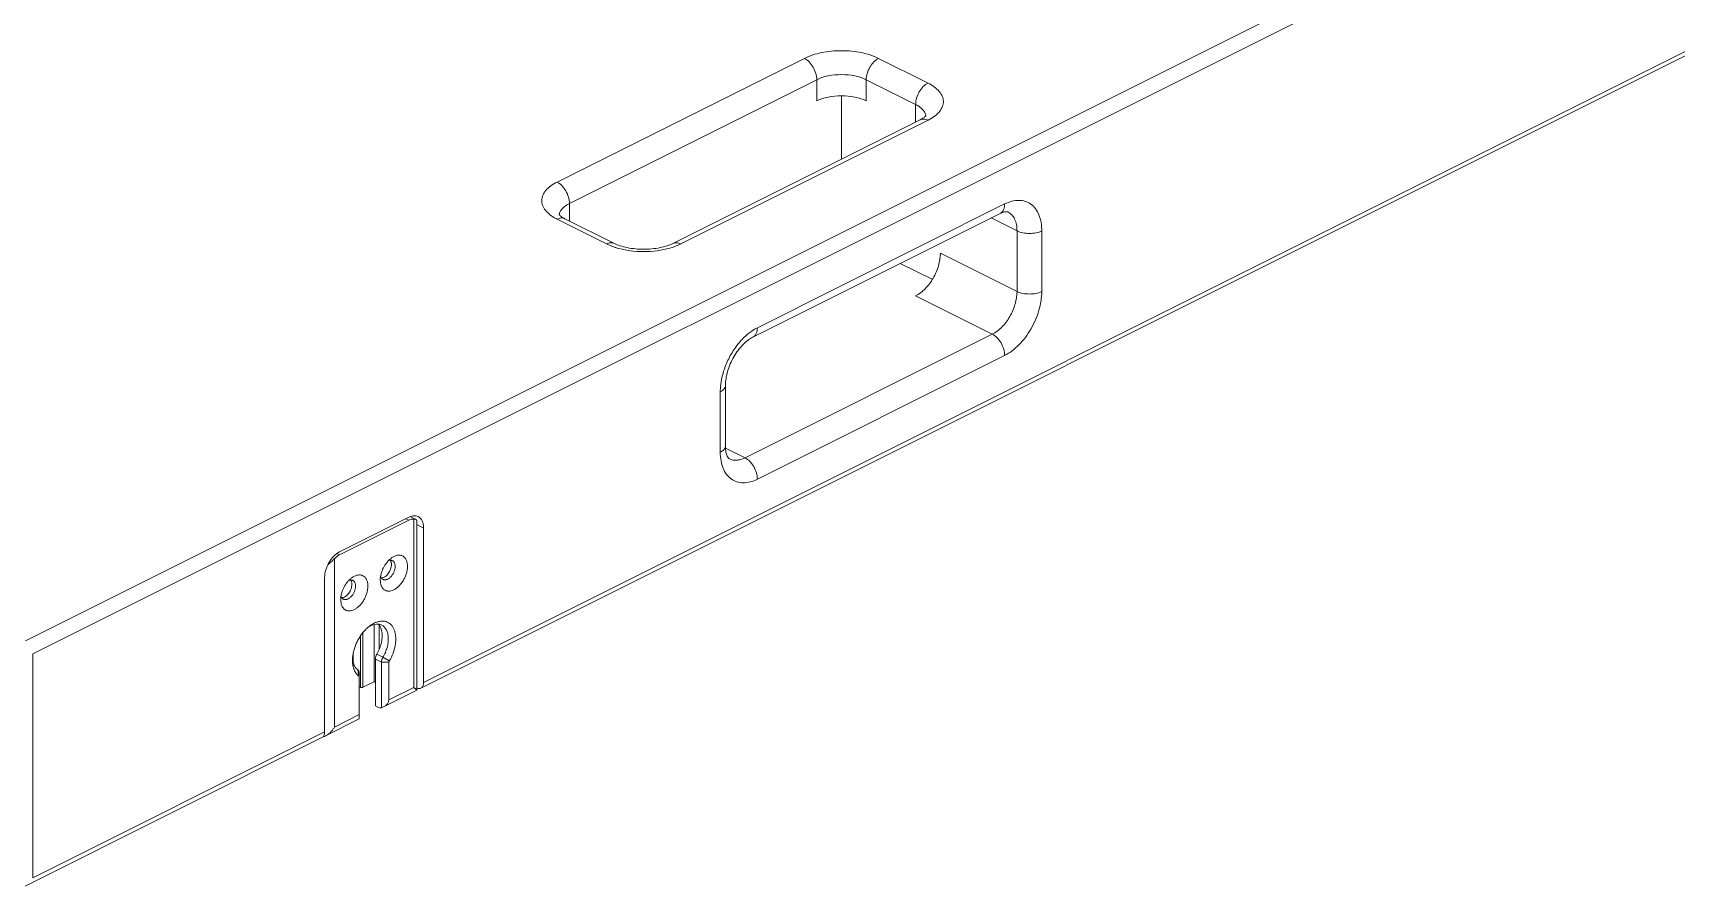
# Model space of a CAD drawing. Header units: millimetres. Extents: x 1177 to 3850, y 93 to 1984.
# Drawn here: x 2958 to 3375.7, y 1458.3 to 1675.1 of the extents above; entities that cross this region are included whole.
import ezdxf

# ---------------------------------------------------------------- set-up
doc = ezdxf.new("R2010")
doc.units = ezdxf.units.MM
doc.header["$LTSCALE"] = 0.1
doc.layers.get('Defpoints').update_dxf_attribs({"lineweight": 9})

msp = doc.modelspace()

# ---------------------------------------------------------------- linework, layer by layer
at = {"layer": 'Defpoints'}
for p, q in [((3439.5, 1762.25), (2956.12, 1520.56)), ((3441.39, 1759), (2958.01, 1517.31)), ((3441.97, 1701.23), (3056.63, 1508.56)), ((3057.32, 1510), (3441.39, 1702.03)), ((3091.27, 1637.17), (3154.13, 1668.6)), ((3172.98, 1668.6), (3185.56, 1662.31)), ((3094.41, 1631.75), (3157.27, 1663.17)), ((3157.27, 1663.17), (3157.27, 1657.79)), ((3169.84, 1663.17), (3182.41, 1656.89)), ((3169.84, 1663.17), (3169.84, 1657.79)), ((3163.56, 1659.03), (3163.56, 1643)), ((3182.41, 1656.89), (3182.41, 1652.43)), ((3183.57, 1653.01), (3120.71, 1621.58)), ((3185.56, 1652.88), (3122.7, 1621.45)), ((3094.41, 1631.75), (3094.41, 1627.29)), ((3141.03, 1597.76), (3203.89, 1629.19)), ((3142.18, 1600.16), (3205.04, 1631.59)), ((3103.84, 1621.45), (3091.27, 1627.74)), ((3105.83, 1621.58), (3093.26, 1627.86)), ((3208.18, 1624.76), (3201.61, 1628.05)), ((3208.18, 1624.76), (3208.18, 1609.36)), ((3214.47, 1624.76), (3214.47, 1609.36)), ((3188.7, 1619.1), (3208.18, 1609.36)), ((3178.51, 1616.5), (3186.61, 1612.45)), ((3182.41, 1608.26), (3201.9, 1598.52)), ((3201.9, 1598.52), (3139.04, 1567.09)), ((3205.04, 1593.1), (3142.18, 1561.67)), ((3132.75, 1568.5), (3132.75, 1583.9)), ((3134.06, 1570.07), (3134.06, 1585.47)), ((3139.04, 1567.09), (3134.1, 1569.56)), ((3035.95, 1543.2), (3053.55, 1552)), ((3053.55, 1551.23), (3035.95, 1542.43)), ((3053.55, 1551.23), (3052.78, 1551.61)), ((3053.95, 1552.15), (3055.39, 1551.43)), ((3054.81, 1508.74), (3054.81, 1551.53)), ((3055.59, 1508.05), (3055.59, 1551.13)), ((3057.32, 1549.26), (3055.59, 1550.13)), ((3057.32, 1510), (3057.32, 1549.26)), ((3034.7, 1498.69), (3034.7, 1541.48)), ((3035.95, 1542.43), (3035.27, 1542.77)), ((3032.18, 1497.43), (3032.18, 1536.69)), ((3044.75, 1524.72), (3044.75, 1510.21)), ((3041.3, 1508.79), (3041.3, 1521.82)), ((3041.92, 1508.79), (3041.92, 1522.68)), ((3046.01, 1524.58), (3046.01, 1518.37)), ((2958.01, 1460.34), (2958.01, 1517.31)), ((3039.41, 1515.21), (3039.41, 1517.21)), ((3045.44, 1517.23), (3047.01, 1516.44)), ((3048.62, 1515.48), (3047.01, 1516.44)), ((3039.28, 1516.12), (3039.28, 1516.22)), ((3040.89, 1511.62), (3040.61, 1513.24)), ((3040.98, 1500.73), (3040.98, 1512.33)), ((3045.07, 1515.95), (3046.64, 1515.16)), ((3045.07, 1504.08), (3045.07, 1515.95)), ((3048.52, 1515.16), (3046.64, 1515.16)), ((3046.64, 1515.16), (3046.64, 1503.6)), ((3048.52, 1515.16), (3048.52, 1505.6)), ((3041.3, 1508.79), (3040.98, 1508.95)), ((3044.75, 1510.21), (3041.92, 1508.79)), ((3055.58, 1508.03), (3047.14, 1503.81)), ((3054.81, 1508.74), (3048.52, 1505.6)), ((3045.7, 1503.76), (3045.07, 1504.08)), ((3046.64, 1503.6), (3047.14, 1503.81)), ((3040.98, 1500.73), (3032.54, 1496.51)), ((3040.98, 1501.83), (3034.7, 1498.69)), ((2956.04, 1458.26), (3031.49, 1495.99)), ((2958.01, 1460.34), (3032.18, 1497.43))]:
    msp.add_line(p, q, dxfattribs=at)
for centre, radius, start, end in [((3182.66, 1653.73), 2.36, 7.7558, 17.6039), ((3182.75, 1653.74), 2.27, 6.1628, 7.6859), ((3179.84, 1664.32), 12.79, 296.5615, 297.6758), ((3096.97, 1639.15), 12.75, 242.1827, 243.4395), ((3149.08, 1587.27), 14.64, 127.0441, 129.5293), ((3047.26, 1520.14), 5.54, 111.4342, 112.1191), ((3048.86, 1517.46), 8.67, 126.9023, 130.1913), ((3046.43, 1519.19), 5.83, 118.0702, 122.9564), ((3047.86, 1515.59), 8.61, 176.0914, 179.9843), ((3056.26, 1510.22), 1.78, 248.1263, 254.0271)]:
    msp.add_arc(centre, radius, start, end, dxfattribs=at)
msp.add_ellipse((3044.75, 1505.6), major_axis=(3.77, 0), ratio=0.612372, start_param=-0.886076, end_param=0, dxfattribs=at)
for points, knots in [([(3154.13, 1668.6), (3155.49, 1669.28), (3158.61, 1670.25), (3163.56, 1670.71), (3168.5, 1670.25), (3171.62, 1669.28), (3172.98, 1668.6)], [0, 0, 0, 0, 0.235382, 0.5, 0.764618, 1, 1, 1, 1]), ([(3154.13, 1668.6), (3154.57, 1668.37), (3155.43, 1667.7), (3156.41, 1666.38), (3157.08, 1664.83), (3157.27, 1663.71), (3157.27, 1663.17)], [0, 0, 0, 0, 0.229704, 0.488217, 0.753177, 1, 1, 1, 1]), ([(3172.98, 1668.6), (3172.54, 1668.37), (3171.68, 1667.7), (3170.7, 1666.38), (3170.03, 1664.83), (3169.84, 1663.71), (3169.84, 1663.17)], [0, 0, 0, 0, 0.229704, 0.488217, 0.753177, 1, 1, 1, 1]), ([(3157.27, 1663.17), (3158.18, 1663.63), (3160.26, 1664.27), (3163.56, 1664.58), (3166.85, 1664.27), (3168.93, 1663.63), (3169.84, 1663.17)], [0, 0, 0, 0, 0.235399, 0.5, 0.764601, 1, 1, 1, 1]), ([(3169.84, 1657.79), (3168.93, 1658.24), (3166.85, 1658.89), (3163.56, 1659.19), (3160.26, 1658.89), (3158.18, 1658.24), (3157.27, 1657.79)], [0, 0, 0, 0, 0.235399, 0.5, 0.764601, 1, 1, 1, 1]), ([(3185.56, 1662.31), (3185.11, 1662.09), (3184.25, 1661.42), (3183.27, 1660.09), (3182.6, 1658.54), (3182.41, 1657.43), (3182.41, 1656.89)], [0, 0, 0, 0, 0.229704, 0.488217, 0.753177, 1, 1, 1, 1]), ([(3185.56, 1662.31), (3186.13, 1662.02), (3187.16, 1661.41), (3188.42, 1660.29), (3189.24, 1659.03), (3189.55, 1657.68), (3189.31, 1656.32), (3188.54, 1655.05), (3187.34, 1653.91), (3186.33, 1653.29), (3185.78, 1652.99)], [0, 0, 0, 0, 0.152014, 0.284541, 0.399547, 0.503599, 0.606959, 0.720171, 0.850333, 1, 1, 1, 1]), ([(3182.41, 1656.89), (3182.73, 1656.73), (3183.74, 1656.15), (3184.66, 1655.23), (3184.91, 1654.44)], [0, 0, 0, 0, 0.296167, 1, 1, 1, 1]), ([(3185.07, 1654.06), (3185.07, 1654.08), (3185.08, 1654.09), (3185.09, 1654.12), (3185.05, 1654.06), (3185.01, 1654.02), (3184.87, 1653.86), (3184.67, 1653.69), (3184.38, 1653.47), (3184, 1653.24), (3183.72, 1653.08), (3183.57, 1653.01)], [0, 0, 0, 0, 0.028935, 0.03064, 0.038438, 0.086133, 0.182069, 0.324862, 0.510728, 0.736699, 1, 1, 1, 1]), ([(3185.56, 1652.88), (3185.23, 1653.04), (3184.56, 1653.27), (3183.85, 1653.15), (3183.57, 1653.01)], [0, 0, 0, 0, 0.536339, 1, 1, 1, 1]), ([(3091.02, 1627.87), (3090.47, 1628.16), (3089.47, 1628.78), (3088.27, 1629.92), (3087.51, 1631.19), (3087.27, 1632.55), (3087.59, 1633.89), (3088.41, 1635.15), (3089.67, 1636.27), (3090.7, 1636.88), (3091.27, 1637.17)], [0, 0, 0, 0, 0.149466, 0.279456, 0.392577, 0.495948, 0.600096, 0.715235, 0.847888, 1, 1, 1, 1]), ([(3091.27, 1637.17), (3091.72, 1636.94), (3092.57, 1636.27), (3093.55, 1634.95), (3094.23, 1633.4), (3094.41, 1632.28), (3094.41, 1631.75)], [0, 0, 0, 0, 0.229704, 0.488217, 0.753177, 1, 1, 1, 1]), ([(3091.92, 1629.3), (3091.99, 1629.54), (3092.3, 1630.16), (3093.15, 1631.02), (3093.95, 1631.52), (3094.41, 1631.75)], [0, 0, 0, 0, 0.21038, 0.571686, 1, 1, 1, 1]), ([(3204.89, 1630.48), (3204.8, 1630.2), (3204.56, 1629.68), (3204.12, 1629.3), (3203.89, 1629.19)], [0, 0, 0, 0, 0.527493, 1, 1, 1, 1]), ([(3203.89, 1629.19), (3204.16, 1629.32), (3204.64, 1629.52), (3205.32, 1629.66), (3205.72, 1629.64), (3205.87, 1629.56)], [0, 0, 0, 0, 0.448121, 0.745613, 1, 1, 1, 1]), ([(3205.04, 1631.59), (3205.04, 1631.49), (3205.03, 1631.12), (3204.97, 1630.74), (3204.89, 1630.48)], [0, 0, 0, 0, 0.263505, 1, 1, 1, 1]), ([(3205.04, 1631.59), (3205.63, 1631.88), (3206.8, 1632.34), (3208.6, 1632.6), (3210.29, 1632.35), (3211.78, 1631.6), (3212.98, 1630.39), (3213.84, 1628.79), (3214.37, 1626.86), (3214.47, 1625.48), (3214.47, 1624.76)], [0, 0, 0, 0, 0.134862, 0.257212, 0.370306, 0.480083, 0.593375, 0.715935, 0.851258, 1, 1, 1, 1]), ([(3205.87, 1629.56), (3206.24, 1629.38), (3206.92, 1628.86), (3207.66, 1627.73), (3208.1, 1626.33), (3208.18, 1625.3), (3208.18, 1624.76)], [0, 0, 0, 0, 0.217166, 0.450361, 0.71044, 1, 1, 1, 1]), ([(3091.27, 1627.74), (3091.6, 1627.9), (3092.26, 1628.12), (3092.97, 1628.01), (3093.26, 1627.86)], [0, 0, 0, 0, 0.536339, 1, 1, 1, 1]), ([(3093.26, 1627.86), (3092.87, 1628.06), (3092.37, 1628.34), (3091.91, 1628.76), (3091.78, 1628.9), (3091.75, 1628.95)], [0, 0, 0, 0, 0.694894, 0.901482, 1, 1, 1, 1]), ([(3103.84, 1621.45), (3104.17, 1621.62), (3104.83, 1621.84), (3105.54, 1621.72), (3105.83, 1621.58)], [0, 0, 0, 0, 0.536339, 1, 1, 1, 1]), ([(3106.57, 1620.4), (3106.33, 1620.47), (3105.4, 1620.76), (3104.48, 1621.13), (3103.84, 1621.45)], [0, 0, 0, 0, 0.262269, 1, 1, 1, 1]), ([(3120.71, 1621.58), (3120.24, 1621.34), (3119.16, 1620.92), (3116.69, 1620.28), (3113.27, 1619.97), (3109.84, 1620.28), (3107.37, 1620.92), (3106.3, 1621.34), (3105.83, 1621.58)], [0, 0, 0, 0, 0.103651, 0.225951, 0.49999, 0.774037, 0.896342, 1, 1, 1, 1]), ([(3122.7, 1621.45), (3122.49, 1621.35), (3121.6, 1620.93), (3120.68, 1620.61), (3119.96, 1620.4)], [0, 0, 0, 0, 0.237261, 1, 1, 1, 1]), ([(3122.7, 1621.45), (3122.37, 1621.62), (3121.7, 1621.84), (3120.99, 1621.72), (3120.71, 1621.58)], [0, 0, 0, 0, 0.536339, 1, 1, 1, 1]), ([(3214.47, 1624.76), (3214.02, 1624.53), (3212.98, 1624.21), (3211.33, 1624.05), (3209.68, 1624.21), (3208.64, 1624.53), (3208.18, 1624.76)], [0, 0, 0, 0, 0.235399, 0.5, 0.764601, 1, 1, 1, 1]), ([(3119.96, 1620.4), (3118.91, 1620.09), (3116.69, 1619.64), (3113.27, 1619.42), (3109.85, 1619.64), (3107.63, 1620.09), (3106.57, 1620.4)], [0, 0, 0, 0, 0.243476, 0.5, 0.756524, 1, 1, 1, 1]), ([(3182.41, 1608.26), (3183.31, 1608.71), (3185.01, 1610.04), (3186.99, 1612.7), (3188.33, 1615.8), (3188.7, 1618.03), (3188.7, 1619.1)], [0, 0, 0, 0, 0.229704, 0.488217, 0.753177, 1, 1, 1, 1]), ([(3208.18, 1609.36), (3208.18, 1608.29), (3207.81, 1606.06), (3206.47, 1602.95), (3204.5, 1600.3), (3202.79, 1598.96), (3201.9, 1598.52)], [0, 0, 0, 0, 0.246823, 0.511783, 0.770296, 1, 1, 1, 1]), ([(3214.47, 1609.36), (3214.47, 1607.75), (3213.91, 1604.4), (3211.9, 1599.75), (3208.94, 1595.77), (3206.38, 1593.77), (3205.04, 1593.1)], [0, 0, 0, 0, 0.246805, 0.511785, 0.770313, 1, 1, 1, 1]), ([(3214.47, 1609.36), (3214.02, 1609.13), (3212.98, 1608.81), (3211.33, 1608.66), (3209.68, 1608.81), (3208.64, 1609.13), (3208.18, 1609.36)], [0, 0, 0, 0, 0.235399, 0.5, 0.764601, 1, 1, 1, 1]), ([(3140.26, 1598.96), (3140.42, 1599.08), (3141.03, 1599.52), (3141.68, 1599.91), (3142.18, 1600.16)], [0, 0, 0, 0, 0.259043, 1, 1, 1, 1]), ([(3142.18, 1600.16), (3142.18, 1599.89), (3142.14, 1599.38), (3141.92, 1598.67), (3141.55, 1598.11), (3141.21, 1597.85), (3141.03, 1597.76)], [0, 0, 0, 0, 0.28956, 0.549639, 0.782834, 1, 1, 1, 1]), ([(3133.07, 1587.02), (3133.29, 1588.13), (3133.94, 1590.35), (3135.43, 1593.47), (3137.36, 1596.28), (3138.93, 1597.88), (3139.76, 1598.56)], [0, 0, 0, 0, 0.25068, 0.50812, 0.76134, 1, 1, 1, 1]), ([(3134.06, 1585.47), (3134.06, 1586.67), (3134.5, 1589.22), (3136.04, 1592.79), (3137.98, 1595.42), (3139.73, 1596.98), (3140.61, 1597.55), (3141.03, 1597.76)], [0, 0, 0, 0, 0.244767, 0.521628, 0.787866, 0.9036, 1, 1, 1, 1]), ([(3205.04, 1593.1), (3205.04, 1593.63), (3204.86, 1594.75), (3204.19, 1596.3), (3203.2, 1597.63), (3202.35, 1598.29), (3201.9, 1598.52)], [0, 0, 0, 0, 0.246823, 0.511783, 0.770296, 1, 1, 1, 1]), ([(3132.75, 1583.9), (3132.75, 1584.15), (3132.78, 1585.2), (3132.92, 1586.24), (3133.07, 1587.02)], [0, 0, 0, 0, 0.241284, 1, 1, 1, 1]), ([(3132.75, 1583.9), (3132.95, 1584), (3133.3, 1584.2), (3133.72, 1584.58), (3133.99, 1585.01), (3134.06, 1585.32), (3134.06, 1585.47)], [0, 0, 0, 0, 0.302291, 0.565549, 0.793458, 1, 1, 1, 1]), ([(3132.75, 1568.5), (3132.95, 1568.6), (3133.3, 1568.81), (3133.72, 1569.19), (3133.99, 1569.61), (3134.06, 1569.93), (3134.06, 1570.07)], [0, 0, 0, 0, 0.302291, 0.565549, 0.793458, 1, 1, 1, 1]), ([(3142.18, 1561.67), (3141.6, 1561.37), (3140.42, 1560.92), (3138.62, 1560.66), (3136.93, 1560.91), (3135.45, 1561.66), (3134.25, 1562.87), (3133.38, 1564.47), (3132.86, 1566.39), (3132.75, 1567.78), (3132.75, 1568.5)], [0, 0, 0, 0, 0.134862, 0.257212, 0.370306, 0.480083, 0.593375, 0.715935, 0.851258, 1, 1, 1, 1]), ([(3135.07, 1566.84), (3134.99, 1566.87), (3134.77, 1567.06), (3134.43, 1567.63), (3134.12, 1568.67), (3134.06, 1569.55), (3134.06, 1570.07)], [0, 0, 0, 0, 0.073316, 0.243728, 0.555195, 1, 1, 1, 1]), ([(3139.04, 1567.09), (3138.7, 1566.92), (3138.01, 1566.64), (3136.96, 1566.44), (3135.96, 1566.49), (3135.34, 1566.7), (3135.07, 1566.84)], [0, 0, 0, 0, 0.27889, 0.535361, 0.772947, 1, 1, 1, 1]), ([(3142.18, 1561.67), (3142.18, 1562.21), (3142, 1563.32), (3141.33, 1564.87), (3140.34, 1566.2), (3139.49, 1566.87), (3139.04, 1567.09)], [0, 0, 0, 0, 0.246823, 0.511783, 0.770296, 1, 1, 1, 1]), ([(3055, 1552.37), (3054.88, 1552.37), (3054.38, 1552.34), (3053.9, 1552.17), (3053.55, 1552)], [0, 0, 0, 0, 0.233031, 1, 1, 1, 1]), ([(3054.81, 1551.53), (3054.6, 1551.54), (3054.17, 1551.49), (3053.76, 1551.33), (3053.55, 1551.23)], [0, 0, 0, 0, 0.474407, 1, 1, 1, 1]), ([(3055.39, 1551.43), (3055.36, 1551.44), (3055.28, 1551.47), (3055.15, 1551.5), (3054.99, 1551.52), (3054.87, 1551.53), (3054.81, 1551.53)], [0, 0, 0, 0, 0.190643, 0.417849, 0.686895, 1, 1, 1, 1]), ([(3055.94, 1552.15), (3055.87, 1552.18), (3055.57, 1552.31), (3055.24, 1552.36), (3055, 1552.37)], [0, 0, 0, 0, 0.245557, 1, 1, 1, 1]), ([(3055.59, 1551.13), (3055.59, 1551.16), (3055.58, 1551.22), (3055.55, 1551.3), (3055.48, 1551.37), (3055.43, 1551.41), (3055.39, 1551.43)], [0, 0, 0, 0, 0.239823, 0.471372, 0.716781, 1, 1, 1, 1]), ([(3057.32, 1549.26), (3057.32, 1549.59), (3057.27, 1550.21), (3057.01, 1551.05), (3056.57, 1551.73), (3056.16, 1552.04), (3055.94, 1552.15)], [0, 0, 0, 0, 0.289754, 0.549583, 0.782848, 1, 1, 1, 1]), ([(3035.95, 1543.2), (3035.42, 1542.93), (3034.39, 1542.13), (3033.21, 1540.53), (3032.4, 1538.67), (3032.18, 1537.34), (3032.18, 1536.69)], [0, 0, 0, 0, 0.229676, 0.488215, 0.753207, 1, 1, 1, 1]), ([(3034.7, 1541.48), (3034.56, 1541.34), (3034.28, 1541.06), (3033.7, 1540.53), (3033.26, 1540.14), (3032.97, 1539.88)], [0, 0, 0, 0, 0.246066, 0.500314, 1, 1, 1, 1]), ([(3035.95, 1542.43), (3035.73, 1542.31), (3035.28, 1542.03), (3034.89, 1541.67), (3034.7, 1541.48)], [0, 0, 0, 0, 0.479186, 1, 1, 1, 1]), ([(3046.32, 1536.06), (3046.32, 1536.31), (3046.36, 1536.83), (3046.51, 1537.6), (3046.76, 1538.38), (3047.09, 1539.14), (3047.5, 1539.86), (3047.98, 1540.52), (3048.5, 1541.11), (3048.89, 1541.45), (3049.09, 1541.6)], [0, 0, 0, 0, 0.117243, 0.240994, 0.369309, 0.5, 0.630689, 0.75901, 0.882749, 1, 1, 1, 1]), ([(3049.09, 1541.6), (3049.33, 1541.77), (3049.7, 1542.01), (3050.22, 1542.22), (3050.6, 1542.33), (3050.97, 1542.37), (3051.32, 1542.36), (3051.66, 1542.3), (3051.97, 1542.18), (3052.26, 1542), (3052.51, 1541.77), (3052.73, 1541.49), (3052.98, 1541.05), (3053.19, 1540.38), (3053.24, 1539.82), (3053.24, 1539.52)], [0, 0, 0, 0, 0.144612, 0.211412, 0.27455, 0.334338, 0.391316, 0.446257, 0.500124, 0.553991, 0.608933, 0.665912, 0.725701, 0.855382, 1, 1, 1, 1]), ([(3039.03, 1536.57), (3039.27, 1536.75), (3039.64, 1536.98), (3040.17, 1537.19), (3040.54, 1537.3), (3040.91, 1537.34), (3041.27, 1537.33), (3041.6, 1537.27), (3041.92, 1537.15), (3042.2, 1536.97), (3042.46, 1536.74), (3042.68, 1536.46), (3042.93, 1536.02), (3043.13, 1535.36), (3043.18, 1534.79), (3043.18, 1534.49)], [0, 0, 0, 0, 0.144612, 0.211412, 0.27455, 0.334338, 0.391316, 0.446257, 0.500124, 0.553991, 0.608933, 0.665912, 0.725701, 0.855382, 1, 1, 1, 1]), ([(3053.24, 1539.52), (3053.24, 1539.23), (3053.19, 1538.64), (3052.99, 1537.75), (3052.67, 1536.87), (3052.24, 1536.02), (3051.72, 1535.23), (3051.13, 1534.54), (3050.49, 1533.97), (3049.81, 1533.55), (3049.14, 1533.28), (3048.57, 1533.2), (3048.15, 1533.24), (3047.86, 1533.3), (3047.58, 1533.42), (3047.33, 1533.57), (3047.1, 1533.77), (3046.83, 1534.09), (3046.55, 1534.59), (3046.36, 1535.29), (3046.32, 1535.8), (3046.32, 1536.06)], [0, 0, 0, 0, 0.068684, 0.141534, 0.217028, 0.293412, 0.36886, 0.441621, 0.510182, 0.573445, 0.630935, 0.683047, 0.707566, 0.731385, 0.754843, 0.778311, 0.802158, 0.826721, 0.878956, 0.936593, 1, 1, 1, 1]), ([(3046.61, 1536.56), (3046.76, 1536.56), (3047.08, 1536.64), (3047.53, 1536.87), (3047.97, 1537.23), (3048.36, 1537.69), (3048.7, 1538.23), (3048.95, 1538.81), (3049.11, 1539.4), (3049.15, 1539.8), (3049.15, 1539.99)], [0, 0, 0, 0, 0.097682, 0.207953, 0.330561, 0.462881, 0.600811, 0.739513, 0.874037, 1, 1, 1, 1]), ([(3050.1, 1539.52), (3050.1, 1539.29), (3050.04, 1538.82), (3049.82, 1538.13), (3049.48, 1537.47), (3049.05, 1536.89), (3048.55, 1536.45), (3048.09, 1536.19), (3047.73, 1536.1), (3047.48, 1536.08), (3047.24, 1536.11), (3047.09, 1536.16), (3047.02, 1536.19)], [0, 0, 0, 0, 0.132575, 0.274764, 0.420021, 0.561218, 0.691962, 0.807941, 0.860208, 0.909026, 0.955225, 1, 1, 1, 1]), ([(3048.38, 1540.96), (3048.42, 1540.98), (3048.58, 1541.03), (3048.74, 1541.07), (3048.86, 1541.07)], [0, 0, 0, 0, 0.263024, 1, 1, 1, 1]), ([(3048.86, 1541.07), (3048.96, 1541.08), (3049.14, 1541.06), (3049.32, 1541), (3049.4, 1540.96)], [0, 0, 0, 0, 0.510563, 1, 1, 1, 1]), ([(3049.15, 1539.99), (3049.15, 1540.1), (3049.14, 1540.3), (3049.07, 1540.67), (3048.97, 1540.92), (3048.87, 1541.07)], [0, 0, 0, 0, 0.27614, 0.535165, 1, 1, 1, 1]), ([(3049.4, 1540.96), (3049.46, 1540.94), (3049.56, 1540.87), (3049.75, 1540.7), (3049.94, 1540.41), (3050.07, 1539.99), (3050.1, 1539.68), (3050.1, 1539.52)], [0, 0, 0, 0, 0.107835, 0.21782, 0.450881, 0.710507, 1, 1, 1, 1]), ([(3036.27, 1531.04), (3036.27, 1531.29), (3036.3, 1531.8), (3036.46, 1532.57), (3036.7, 1533.35), (3037.03, 1534.11), (3037.44, 1534.83), (3037.92, 1535.5), (3038.45, 1536.08), (3038.83, 1536.42), (3039.03, 1536.57)], [0, 0, 0, 0, 0.117243, 0.240994, 0.369309, 0.5, 0.630689, 0.75901, 0.882749, 1, 1, 1, 1]), ([(3043.18, 1534.49), (3043.18, 1534.21), (3043.13, 1533.61), (3042.93, 1532.72), (3042.61, 1531.84), (3042.19, 1530.99), (3041.67, 1530.2), (3041.07, 1529.51), (3040.43, 1528.94), (3039.76, 1528.52), (3039.08, 1528.25), (3038.52, 1528.17), (3038.1, 1528.21), (3037.8, 1528.28), (3037.53, 1528.39), (3037.27, 1528.54), (3037.04, 1528.74), (3036.77, 1529.06), (3036.5, 1529.56), (3036.31, 1530.26), (3036.27, 1530.77), (3036.27, 1531.04)], [0, 0, 0, 0, 0.068684, 0.141534, 0.217028, 0.293412, 0.36886, 0.441621, 0.510182, 0.573445, 0.630935, 0.683047, 0.707566, 0.731385, 0.754843, 0.778311, 0.802158, 0.826721, 0.878956, 0.936593, 1, 1, 1, 1]), ([(3036.56, 1531.53), (3036.71, 1531.54), (3037.02, 1531.61), (3037.48, 1531.85), (3037.91, 1532.2), (3038.31, 1532.66), (3038.64, 1533.2), (3038.89, 1533.78), (3039.06, 1534.37), (3039.1, 1534.77), (3039.1, 1534.96)], [0, 0, 0, 0, 0.097682, 0.207953, 0.330561, 0.462881, 0.600811, 0.739513, 0.874037, 1, 1, 1, 1]), ([(3040.04, 1534.49), (3040.04, 1534.26), (3039.98, 1533.79), (3039.76, 1533.1), (3039.43, 1532.44), (3038.99, 1531.87), (3038.49, 1531.42), (3038.03, 1531.17), (3037.67, 1531.07), (3037.42, 1531.05), (3037.18, 1531.08), (3037.03, 1531.13), (3036.96, 1531.16)], [0, 0, 0, 0, 0.132575, 0.274764, 0.420021, 0.561218, 0.691962, 0.807941, 0.860208, 0.909026, 0.955225, 1, 1, 1, 1]), ([(3038.32, 1535.93), (3038.36, 1535.95), (3038.52, 1536.01), (3038.68, 1536.04), (3038.81, 1536.04)], [0, 0, 0, 0, 0.263024, 1, 1, 1, 1]), ([(3038.81, 1536.04), (3038.9, 1536.05), (3039.09, 1536.04), (3039.26, 1535.98), (3039.35, 1535.94)], [0, 0, 0, 0, 0.510563, 1, 1, 1, 1]), ([(3039.1, 1534.96), (3039.1, 1535.07), (3039.08, 1535.27), (3039.02, 1535.64), (3038.91, 1535.9), (3038.81, 1536.04)], [0, 0, 0, 0, 0.27614, 0.535165, 1, 1, 1, 1]), ([(3039.35, 1535.94), (3039.4, 1535.91), (3039.5, 1535.84), (3039.69, 1535.67), (3039.88, 1535.39), (3040.01, 1534.96), (3040.04, 1534.66), (3040.04, 1534.49)], [0, 0, 0, 0, 0.107835, 0.21782, 0.450881, 0.710507, 1, 1, 1, 1]), ([(3046.61, 1536.56), (3046.59, 1536.59), (3046.5, 1536.73), (3046.44, 1536.89), (3046.4, 1537.01)], [0, 0, 0, 0, 0.238359, 1, 1, 1, 1]), ([(3047.02, 1536.19), (3046.94, 1536.23), (3046.78, 1536.34), (3046.66, 1536.48), (3046.61, 1536.56)], [0, 0, 0, 0, 0.489447, 1, 1, 1, 1]), ([(3036.55, 1531.53), (3036.53, 1531.56), (3036.44, 1531.71), (3036.38, 1531.86), (3036.35, 1531.99)], [0, 0, 0, 0, 0.238359, 1, 1, 1, 1]), ([(3036.96, 1531.16), (3036.88, 1531.21), (3036.72, 1531.31), (3036.6, 1531.45), (3036.55, 1531.53)], [0, 0, 0, 0, 0.489447, 1, 1, 1, 1]), ([(3043.65, 1524.39), (3043.78, 1524.48), (3044.25, 1524.82), (3044.77, 1525.11), (3045.17, 1525.27)], [0, 0, 0, 0, 0.262343, 1, 1, 1, 1]), ([(3043.69, 1524.33), (3043.95, 1524.47), (3044.47, 1524.69), (3045.26, 1524.86), (3046.02, 1524.83), (3046.48, 1524.68), (3046.69, 1524.58)], [0, 0, 0, 0, 0.280687, 0.53723, 0.774185, 1, 1, 1, 1]), ([(3045.23, 1525.29), (3045.48, 1525.39), (3045.98, 1525.55), (3046.74, 1525.64), (3047.45, 1525.59), (3048.12, 1525.38), (3048.71, 1525.03), (3049.22, 1524.54), (3049.64, 1523.93), (3049.95, 1523.2), (3050.16, 1522.38), (3050.26, 1521.48), (3050.25, 1520.52), (3050.13, 1519.52), (3049.9, 1518.49), (3049.46, 1517.11), (3048.99, 1516.12), (3048.62, 1515.48)], [0, 0, 0, 0, 0.058031, 0.112119, 0.163085, 0.212178, 0.260945, 0.31099, 0.363703, 0.420084, 0.480688, 0.545656, 0.614788, 0.687608, 0.763436, 0.841427, 1, 1, 1, 1]), ([(3046.76, 1522.51), (3046.74, 1522.74), (3046.67, 1523.19), (3046.48, 1523.81), (3046.21, 1524.36), (3045.97, 1524.68), (3045.84, 1524.82)], [0, 0, 0, 0, 0.275696, 0.533281, 0.773822, 1, 1, 1, 1]), ([(3039.27, 1516.18), (3039.3, 1516.54), (3039.39, 1517.27), (3039.65, 1518.36), (3040.02, 1519.46), (3040.5, 1520.52), (3041.07, 1521.54), (3041.73, 1522.49), (3042.46, 1523.34), (3042.99, 1523.85), (3043.26, 1524.08)], [0, 0, 0, 0, 0.11913, 0.243347, 0.371081, 0.500578, 0.629999, 0.757505, 0.881356, 1, 1, 1, 1]), ([(3045.44, 1517.23), (3045.69, 1517.65), (3046.12, 1518.52), (3046.57, 1519.87), (3046.8, 1521.21), (3046.81, 1522.09), (3046.76, 1522.51)], [0, 0, 0, 0, 0.264271, 0.524051, 0.771446, 1, 1, 1, 1]), ([(3046.69, 1524.58), (3046.82, 1524.52), (3047.06, 1524.37), (3047.38, 1524.09), (3047.66, 1523.75), (3047.98, 1523.21), (3048.26, 1522.41), (3048.4, 1521.32), (3048.33, 1520.13), (3048.08, 1518.88), (3047.64, 1517.63), (3047.24, 1516.83), (3047.01, 1516.44)], [0, 0, 0, 0, 0.046283, 0.093395, 0.142088, 0.192979, 0.302789, 0.424718, 0.558137, 0.700803, 0.849389, 1, 1, 1, 1]), ([(3045.07, 1515.95), (3045.07, 1516.16), (3045.14, 1516.61), (3045.32, 1517.03), (3045.44, 1517.23)], [0, 0, 0, 0, 0.482268, 1, 1, 1, 1]), ([(3047.01, 1516.44), (3046.9, 1516.24), (3046.71, 1515.83), (3046.64, 1515.38), (3046.64, 1515.16)], [0, 0, 0, 0, 0.517732, 1, 1, 1, 1]), ([(3040.89, 1511.62), (3040.76, 1511.71), (3040.51, 1511.92), (3040.06, 1512.43), (3039.62, 1513.23), (3039.32, 1514.35), (3039.25, 1515.17), (3039.25, 1515.59)], [0, 0, 0, 0, 0.107518, 0.218291, 0.453752, 0.713745, 1, 1, 1, 1]), ([(3039.32, 1515.59), (3039.32, 1515.64), (3039.29, 1515.83), (3039.27, 1516.02), (3039.26, 1516.17)], [0, 0, 0, 0, 0.245252, 1, 1, 1, 1]), ([(3040.61, 1513.24), (3040.44, 1513.36), (3040.12, 1513.65), (3039.75, 1514.2), (3039.47, 1514.86), (3039.36, 1515.34), (3039.32, 1515.59)], [0, 0, 0, 0, 0.226142, 0.465105, 0.722105, 1, 1, 1, 1]), ([(3040.98, 1512.33), (3040.98, 1512.43), (3040.97, 1512.62), (3040.9, 1512.87), (3040.78, 1513.09), (3040.67, 1513.2), (3040.61, 1513.24)], [0, 0, 0, 0, 0.286436, 0.54659, 0.782208, 1, 1, 1, 1]), ([(3048.62, 1515.48), (3048.59, 1515.43), (3048.54, 1515.33), (3048.52, 1515.22), (3048.52, 1515.16)], [0, 0, 0, 0, 0.517734, 1, 1, 1, 1]), ([(3040.98, 1511.39), (3040.98, 1511.41), (3040.98, 1511.46), (3040.96, 1511.52), (3040.93, 1511.58), (3040.9, 1511.61), (3040.89, 1511.62)], [0, 0, 0, 0, 0.286344, 0.5466, 0.782263, 1, 1, 1, 1]), ([(3041.92, 1508.79), (3041.88, 1508.77), (3041.77, 1508.74), (3041.61, 1508.72), (3041.45, 1508.74), (3041.34, 1508.77), (3041.3, 1508.79)], [0, 0, 0, 0, 0.235399, 0.5, 0.764601, 1, 1, 1, 1]), ([(3045.06, 1510.31), (3045.04, 1510.3), (3044.93, 1510.28), (3044.82, 1510.24), (3044.75, 1510.21)], [0, 0, 0, 0, 0.266771, 1, 1, 1, 1]), ([(3054.81, 1508.74), (3054.92, 1508.66), (3055.07, 1508.55), (3055.26, 1508.41), (3055.37, 1508.31), (3055.46, 1508.23), (3055.53, 1508.16), (3055.57, 1508.11), (3055.59, 1508.07), (3055.59, 1508.06), (3055.59, 1508.05)], [0, 0, 0, 0, 0.378415, 0.539105, 0.679093, 0.796809, 0.890421, 0.95816, 0.982145, 1, 1, 1, 1]), ([(3055.59, 1508.05), (3055.59, 1508.05), (3055.59, 1508.04), (3055.58, 1508.03), (3055.58, 1508.03)], [0, 0, 0, 0, 0.496036, 1, 1, 1, 1]), ([(3055.77, 1508.51), (3055.91, 1508.46), (3056.21, 1508.42), (3056.51, 1508.5), (3056.63, 1508.56)], [0, 0, 0, 0, 0.522814, 1, 1, 1, 1]), ([(3056.63, 1508.56), (3056.74, 1508.61), (3056.95, 1508.77), (3057.26, 1509.24), (3057.32, 1509.69), (3057.32, 1510)], [0, 0, 0, 0, 0.217887, 0.451943, 1, 1, 1, 1]), ([(3045.7, 1503.76), (3045.85, 1503.69), (3046.09, 1503.6), (3046.41, 1503.57), (3046.57, 1503.59), (3046.64, 1503.6)], [0, 0, 0, 0, 0.530086, 0.77123, 1, 1, 1, 1]), ([(3032.18, 1497.43), (3032.18, 1497.12), (3032.11, 1496.67), (3031.8, 1496.2), (3031.6, 1496.04), (3031.49, 1495.99)], [0, 0, 0, 0, 0.548057, 0.782113, 1, 1, 1, 1]), ([(3031.84, 1496.27), (3031.9, 1496.28), (3032.14, 1496.34), (3032.37, 1496.43), (3032.54, 1496.51)], [0, 0, 0, 0, 0.243664, 1, 1, 1, 1]), ([(3032.54, 1496.51), (3032.77, 1496.63), (3033.2, 1496.9), (3033.77, 1497.42), (3034.28, 1498.02), (3034.57, 1498.46), (3034.7, 1498.69)], [0, 0, 0, 0, 0.243379, 0.493524, 0.746611, 1, 1, 1, 1])]:
    msp.add_open_spline(points, degree=3, knots=knots, dxfattribs=at)
msp.add_open_spline([(3091.82, 1628.84), (3091.84, 1629), (3091.87, 1629.15), (3091.92, 1629.3)], degree=3, dxfattribs=at)

doc.saveas('drawing.dxf')
